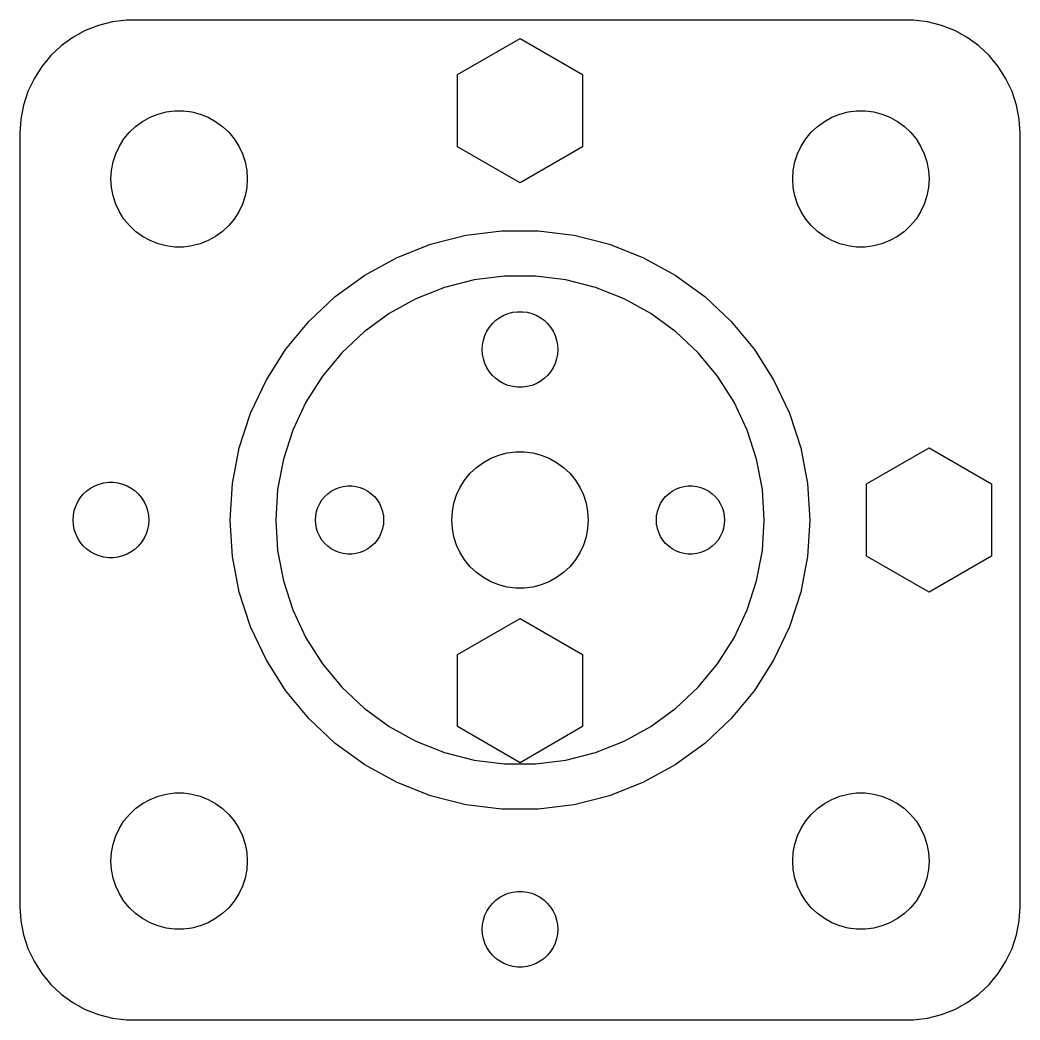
# Model space of a CAD drawing. Header units: metres. Extents: x -22 to 22, y -22 to 184.
# Drawn here: x -22 to 22, y 140.01 to 183.99 of the extents above; entities that cross this region are included whole.
import ezdxf

# ---------------------------------------------------------------- set-up
doc = ezdxf.new("R2010")
doc.units = ezdxf.units.M

msp = doc.modelspace()

# ---------------------------------------------------------------- linework, layer by layer
for p, q in [((-17.3139, 183.99), (-17.9369, 183.911)), ((17.3139, 183.99), (-17.3139, 183.99)), ((17.9369, 183.911), (17.3139, 183.99)), ((-19.1289, 183.524), (-19.6791, 183.222)), ((-18.5451, 183.755), (-19.1289, 183.524)), ((-17.9369, 183.911), (-18.5451, 183.755)), ((18.5451, 183.755), (17.9369, 183.911)), ((19.1289, 183.524), (18.5451, 183.755)), ((19.6791, 183.222), (19.1289, 183.524)), ((-19.6791, 183.222), (-20.1871, 182.853)), ((-2.74832, 181.587), (0, 183.173)), ((0, 183.173), (2.74832, 181.587)), ((20.1871, 182.853), (19.6791, 183.222)), ((-20.1871, 182.853), (-20.6448, 182.423)), ((20.6448, 182.423), (20.1871, 182.853)), ((-20.6448, 182.423), (-21.0451, 181.939)), ((21.0451, 181.939), (20.6448, 182.423)), ((-21.0451, 181.939), (-21.3815, 181.409)), ((21.3815, 181.409), (21.0451, 181.939)), ((-21.3815, 181.409), (-21.6489, 180.841)), ((-2.74832, 178.413), (-2.74832, 181.587)), ((2.74832, 181.587), (2.74832, 178.413)), ((21.6489, 180.841), (21.3815, 181.409)), ((-21.6489, 180.841), (-21.8429, 180.243)), ((21.8429, 180.243), (21.6489, 180.841)), ((-21.8429, 180.243), (-21.9606, 179.627)), ((-15.5621, 179.947), (-15.1884, 179.994)), ((-15.1884, 179.994), (-14.8116, 179.994)), ((-14.8116, 179.994), (-14.4379, 179.947)), ((14.4379, 179.947), (14.8116, 179.994)), ((14.8116, 179.994), (15.1884, 179.994)), ((15.1884, 179.994), (15.5621, 179.947)), ((21.9606, 179.627), (21.8429, 180.243)), ((-21.9606, 179.627), (-22, 179)), ((-16.9123, 179.312), (-16.6075, 179.533)), ((-16.6075, 179.533), (-16.2773, 179.714)), ((-16.2773, 179.714), (-15.927, 179.853)), ((-15.927, 179.853), (-15.5621, 179.947)), ((-14.4379, 179.947), (-14.0729, 179.853)), ((-14.0729, 179.853), (-13.7227, 179.714)), ((-13.7227, 179.714), (-13.3925, 179.533)), ((-13.3925, 179.533), (-13.0877, 179.312)), ((13.0877, 179.312), (13.3925, 179.533)), ((13.3925, 179.533), (13.7227, 179.714)), ((13.7227, 179.714), (14.0729, 179.853)), ((14.0729, 179.853), (14.4379, 179.947)), ((15.5621, 179.947), (15.927, 179.853)), ((15.927, 179.853), (16.2773, 179.714)), ((16.2773, 179.714), (16.6075, 179.533)), ((16.6075, 179.533), (16.9123, 179.312)), ((22, 179), (21.9606, 179.627)), ((-17.1869, 179.054), (-16.9123, 179.312)), ((-13.0877, 179.312), (-12.8131, 179.054)), ((12.8131, 179.054), (13.0877, 179.312)), ((16.9123, 179.312), (17.1869, 179.054)), ((-22, 179), (-22, 145)), ((-17.6289, 178.445), (-17.427, 178.763)), ((-17.427, 178.763), (-17.1869, 179.054)), ((-12.8131, 179.054), (-12.5729, 178.763)), ((-12.5729, 178.763), (-12.3711, 178.445)), ((12.3711, 178.445), (12.5729, 178.763)), ((12.5729, 178.763), (12.8131, 179.054)), ((17.1869, 179.054), (17.427, 178.763)), ((17.427, 178.763), (17.6289, 178.445)), ((22, 145), (22, 179)), ((-17.7893, 178.104), (-17.6289, 178.445)), ((-12.3711, 178.445), (-12.2107, 178.104)), ((0, 176.827), (-2.74832, 178.413)), ((2.74832, 178.413), (0, 176.827)), ((12.2107, 178.104), (12.3711, 178.445)), ((17.6289, 178.445), (17.7893, 178.104)), ((-17.9057, 177.746), (-17.7893, 178.104)), ((-12.2107, 178.104), (-12.0942, 177.746)), ((12.0942, 177.746), (12.2107, 178.104)), ((17.7893, 178.104), (17.9057, 177.746)), ((-18, 177), (-17.9763, 177.376)), ((-17.9763, 177.376), (-17.9057, 177.746)), ((-12.0942, 177.746), (-12.0237, 177.376)), ((-12.0237, 177.376), (-12, 177)), ((12, 177), (12.0237, 177.376)), ((12.0237, 177.376), (12.0942, 177.746)), ((17.9057, 177.746), (17.9763, 177.376)), ((17.9763, 177.376), (18, 177)), ((-17.9763, 176.624), (-18, 177)), ((-12, 177), (-12.0237, 176.624)), ((12.0237, 176.624), (12, 177)), ((18, 177), (17.9763, 176.624)), ((-17.9057, 176.254), (-17.9763, 176.624)), ((-12.0237, 176.624), (-12.0942, 176.254)), ((12.0942, 176.254), (12.0237, 176.624)), ((17.9763, 176.624), (17.9057, 176.254)), ((-17.7893, 175.896), (-17.9057, 176.254)), ((-12.0942, 176.254), (-12.2107, 175.896)), ((12.2107, 175.896), (12.0942, 176.254)), ((17.9057, 176.254), (17.7893, 175.896)), ((-17.6289, 175.555), (-17.7893, 175.896)), ((-12.2107, 175.896), (-12.3711, 175.555)), ((12.3711, 175.555), (12.2107, 175.896)), ((17.7893, 175.896), (17.6289, 175.555)), ((-17.427, 175.237), (-17.6289, 175.555)), ((-17.1869, 174.946), (-17.427, 175.237)), ((-12.5729, 175.237), (-12.8131, 174.946)), ((-12.3711, 175.555), (-12.5729, 175.237)), ((12.5729, 175.237), (12.3711, 175.555)), ((12.8131, 174.946), (12.5729, 175.237)), ((17.427, 175.237), (17.1869, 174.946)), ((17.6289, 175.555), (17.427, 175.237)), ((-16.9123, 174.688), (-17.1869, 174.946)), ((-16.6075, 174.467), (-16.9123, 174.688)), ((-13.0877, 174.688), (-13.3925, 174.467)), ((-12.8131, 174.946), (-13.0877, 174.688)), ((-2.3891, 174.524), (-0.800568, 174.725)), ((-0.800568, 174.725), (0.800568, 174.725)), ((0.800568, 174.725), (2.3891, 174.524)), ((13.0877, 174.688), (12.8131, 174.946)), ((13.3925, 174.467), (13.0877, 174.688)), ((16.9123, 174.688), (16.6075, 174.467)), ((17.1869, 174.946), (16.9123, 174.688)), ((-16.2773, 174.286), (-16.6075, 174.467)), ((-15.927, 174.147), (-16.2773, 174.286)), ((-13.7227, 174.286), (-14.0729, 174.147)), ((-13.3925, 174.467), (-13.7227, 174.286)), ((-3.93996, 174.126), (-2.3891, 174.524)), ((2.3891, 174.524), (3.93996, 174.126)), ((13.7227, 174.286), (13.3925, 174.467)), ((14.0729, 174.147), (13.7227, 174.286)), ((16.2773, 174.286), (15.927, 174.147)), ((16.6075, 174.467), (16.2773, 174.286)), ((-15.5621, 174.053), (-15.927, 174.147)), ((-15.1884, 174.006), (-15.5621, 174.053)), ((-14.8116, 174.006), (-15.1884, 174.006)), ((-14.4379, 174.053), (-14.8116, 174.006)), ((-14.0729, 174.147), (-14.4379, 174.053)), ((-5.42868, 173.537), (-3.93996, 174.126)), ((3.93996, 174.126), (5.42868, 173.537)), ((14.4379, 174.053), (14.0729, 174.147)), ((14.8116, 174.006), (14.4379, 174.053)), ((15.1884, 174.006), (14.8116, 174.006)), ((15.5621, 174.053), (15.1884, 174.006)), ((15.927, 174.147), (15.5621, 174.053)), ((-6.83179, 172.765), (-5.42868, 173.537)), ((5.42868, 173.537), (6.83179, 172.765)), ((-8.12715, 171.824), (-6.83179, 172.765)), ((-2.01434, 172.56), (-3.32193, 172.224)), ((-0.674988, 172.729), (-2.01434, 172.56)), ((0.674988, 172.729), (-0.674988, 172.729)), ((2.01434, 172.56), (0.674988, 172.729)), ((3.32193, 172.224), (2.01434, 172.56)), ((6.83179, 172.765), (8.12715, 171.824)), ((-3.32193, 172.224), (-4.57712, 171.727)), ((4.57712, 171.727), (3.32193, 172.224)), ((-9.29434, 170.728), (-8.12715, 171.824)), ((-4.57712, 171.727), (-5.76013, 171.077)), ((5.76013, 171.077), (4.57712, 171.727)), ((8.12715, 171.824), (9.29434, 170.728)), ((-0.31192, 171.135), (-0.104523, 171.161)), ((-0.104523, 171.161), (0.104523, 171.161)), ((0.104523, 171.161), (0.31192, 171.135)), ((-10.315, 169.494), (-9.29434, 170.728)), ((-5.76013, 171.077), (-6.85229, 170.283)), ((-1.21352, 170.64), (-1.06111, 170.783)), ((-1.06111, 170.783), (-0.891983, 170.906)), ((-0.891983, 170.906), (-0.708786, 171.006)), ((-0.708786, 171.006), (-0.51442, 171.083)), ((-0.51442, 171.083), (-0.31192, 171.135)), ((0.31192, 171.135), (0.51442, 171.083)), ((0.51442, 171.083), (0.708786, 171.006)), ((0.708786, 171.006), (0.891983, 170.906)), ((0.891983, 170.906), (1.06111, 170.783)), ((1.06111, 170.783), (1.21352, 170.64)), ((6.85229, 170.283), (5.76013, 171.077)), ((9.29434, 170.728), (10.315, 169.494)), ((-6.85229, 170.283), (-7.83641, 169.359)), ((-1.54779, 170.113), (-1.45879, 170.302)), ((-1.45879, 170.302), (-1.34677, 170.478)), ((-1.34677, 170.478), (-1.21352, 170.64)), ((1.21352, 170.64), (1.34677, 170.478)), ((1.34677, 170.478), (1.45879, 170.302)), ((1.45879, 170.302), (1.54779, 170.113)), ((7.83641, 169.359), (6.85229, 170.283)), ((-1.65157, 169.709), (-1.6124, 169.914)), ((-1.6124, 169.914), (-1.54779, 170.113)), ((1.54779, 170.113), (1.6124, 169.914)), ((1.6124, 169.914), (1.65157, 169.709)), ((-11.1729, 168.142), (-10.315, 169.494)), ((-1.6647, 169.5), (-1.65157, 169.709)), ((-1.65157, 169.291), (-1.6647, 169.5)), ((1.65157, 169.709), (1.6647, 169.5)), ((1.6647, 169.5), (1.65157, 169.291)), ((10.315, 169.494), (11.1729, 168.142)), ((-7.83641, 169.359), (-8.69693, 168.319)), ((-1.6124, 169.086), (-1.65157, 169.291)), ((-1.54779, 168.887), (-1.6124, 169.086)), ((1.6124, 169.086), (1.54779, 168.887)), ((1.65157, 169.291), (1.6124, 169.086)), ((8.69693, 168.319), (7.83641, 169.359)), ((-1.45879, 168.698), (-1.54779, 168.887)), ((-1.34677, 168.521), (-1.45879, 168.698)), ((-1.21352, 168.36), (-1.34677, 168.521)), ((1.34677, 168.521), (1.21352, 168.36)), ((1.45879, 168.698), (1.34677, 168.521)), ((1.54779, 168.887), (1.45879, 168.698)), ((-11.8546, 166.694), (-11.1729, 168.142)), ((-8.69693, 168.319), (-9.42029, 167.179)), ((-1.06111, 168.217), (-1.21352, 168.36)), ((-0.891983, 168.094), (-1.06111, 168.217)), ((-0.708786, 167.994), (-0.891983, 168.094)), ((0.891983, 168.094), (0.708786, 167.994)), ((1.06111, 168.217), (0.891983, 168.094)), ((1.21352, 168.36), (1.06111, 168.217)), ((9.42029, 167.179), (8.69693, 168.319)), ((11.1729, 168.142), (11.8546, 166.694)), ((-0.51442, 167.917), (-0.708786, 167.994)), ((-0.31192, 167.865), (-0.51442, 167.917)), ((-0.104523, 167.839), (-0.31192, 167.865)), ((0.104523, 167.839), (-0.104523, 167.839)), ((0.31192, 167.865), (0.104523, 167.839)), ((0.51442, 167.917), (0.31192, 167.865)), ((0.708786, 167.994), (0.51442, 167.917)), ((-9.42029, 167.179), (-9.99509, 165.957)), ((9.99509, 165.957), (9.42029, 167.179)), ((-12.3494, 165.171), (-11.8546, 166.694)), ((11.8546, 166.694), (12.3494, 165.171)), ((-9.99509, 165.957), (-10.4123, 164.673)), ((10.4123, 164.673), (9.99509, 165.957)), ((-12.6495, 163.598), (-12.3494, 165.171)), ((12.3494, 165.171), (12.6495, 163.598)), ((15.2517, 163.587), (18, 165.173)), ((18, 165.173), (20.7483, 163.587)), ((-10.4123, 164.673), (-10.6652, 163.347)), ((-1.60747, 164.533), (-1.27733, 164.714)), ((-1.27733, 164.714), (-0.927048, 164.853)), ((-0.927048, 164.853), (-0.562134, 164.947)), ((-0.562134, 164.947), (-0.18837, 164.994)), ((-0.18837, 164.994), (0.18837, 164.994)), ((0.18837, 164.994), (0.562134, 164.947)), ((0.562134, 164.947), (0.927048, 164.853)), ((0.927048, 164.853), (1.27733, 164.714)), ((1.27733, 164.714), (1.60747, 164.533)), ((10.6652, 163.347), (10.4123, 164.673)), ((-2.1869, 164.054), (-1.91226, 164.312)), ((-1.91226, 164.312), (-1.60747, 164.533)), ((1.60747, 164.533), (1.91226, 164.312)), ((1.91226, 164.312), (2.1869, 164.054)), ((-2.62891, 163.445), (-2.42705, 163.763)), ((-2.42705, 163.763), (-2.1869, 164.054)), ((2.1869, 164.054), (2.42705, 163.763)), ((2.42705, 163.763), (2.62891, 163.445)), ((-19.2135, 163.14), (-19.0611, 163.283)), ((-19.0611, 163.283), (-18.892, 163.406)), ((-18.892, 163.406), (-18.7088, 163.506)), ((-18.7088, 163.506), (-18.5144, 163.583)), ((-18.5144, 163.583), (-18.3119, 163.635)), ((-18.3119, 163.635), (-18.1045, 163.661)), ((-18.1045, 163.661), (-17.8955, 163.661)), ((-17.8955, 163.661), (-17.6881, 163.635)), ((-17.6881, 163.635), (-17.4856, 163.583)), ((-17.4856, 163.583), (-17.2912, 163.506)), ((-17.2912, 163.506), (-17.108, 163.406)), ((-17.108, 163.406), (-16.9389, 163.283)), ((-16.9389, 163.283), (-16.7865, 163.14)), ((-12.75, 162), (-12.6495, 163.598)), ((-10.6652, 163.347), (-10.75, 162)), ((-8.45613, 163.156), (-8.30373, 163.266)), ((-8.30373, 163.266), (-8.13866, 163.357)), ((-8.13866, 163.357), (-7.96352, 163.427)), ((-7.96352, 163.427), (-7.78107, 163.473)), ((-7.78107, 163.473), (-7.59418, 163.497)), ((-7.59418, 163.497), (-7.40581, 163.497)), ((-7.40581, 163.497), (-7.21892, 163.473)), ((-7.21892, 163.473), (-7.03647, 163.427)), ((-7.03647, 163.427), (-6.86133, 163.357)), ((-6.86133, 163.357), (-6.69626, 163.266)), ((-6.69626, 163.266), (-6.54385, 163.156)), ((-2.78932, 163.104), (-2.62891, 163.445)), ((2.62891, 163.445), (2.78932, 163.104)), ((6.54385, 163.156), (6.69626, 163.266)), ((6.69626, 163.266), (6.86133, 163.357)), ((6.86133, 163.357), (7.03647, 163.427)), ((7.03647, 163.427), (7.21892, 163.473)), ((7.21892, 163.473), (7.40581, 163.497)), ((7.40581, 163.497), (7.59418, 163.497)), ((7.59418, 163.497), (7.78107, 163.473)), ((7.78107, 163.473), (7.96352, 163.427)), ((7.96352, 163.427), (8.13866, 163.357)), ((8.13866, 163.357), (8.30373, 163.266)), ((8.30373, 163.266), (8.45613, 163.156)), ((10.75, 162), (10.6652, 163.347)), ((12.6495, 163.598), (12.75, 162)), ((15.2517, 160.413), (15.2517, 163.587)), ((20.7483, 163.587), (20.7483, 160.413)), ((-19.5478, 162.613), (-19.4588, 162.802)), ((-19.4588, 162.802), (-19.3468, 162.978)), ((-19.3468, 162.978), (-19.2135, 163.14)), ((-16.7865, 163.14), (-16.6532, 162.978)), ((-16.6532, 162.978), (-16.5412, 162.802)), ((-16.5412, 162.802), (-16.4522, 162.613)), ((-8.81445, 162.723), (-8.71352, 162.882)), ((-8.71352, 162.882), (-8.59344, 163.027)), ((-8.59344, 163.027), (-8.45613, 163.156)), ((-6.54385, 163.156), (-6.40654, 163.027)), ((-6.40654, 163.027), (-6.28647, 162.882)), ((-6.28647, 162.882), (-6.18553, 162.723)), ((-2.90575, 162.746), (-2.78932, 163.104)), ((2.78932, 163.104), (2.90575, 162.746)), ((6.18553, 162.723), (6.28647, 162.882)), ((6.28647, 162.882), (6.40654, 163.027)), ((6.40654, 163.027), (6.54385, 163.156)), ((8.45613, 163.156), (8.59344, 163.027)), ((8.59344, 163.027), (8.71352, 162.882)), ((8.71352, 162.882), (8.81445, 162.723)), ((-19.6516, 162.209), (-19.6124, 162.414)), ((-19.6124, 162.414), (-19.5478, 162.613)), ((-16.4522, 162.613), (-16.3876, 162.414)), ((-16.3876, 162.414), (-16.3484, 162.209)), ((-8.98816, 162.188), (-8.95287, 162.373)), ((-8.95287, 162.373), (-8.89465, 162.552)), ((-8.89465, 162.552), (-8.81445, 162.723)), ((-6.18553, 162.723), (-6.10533, 162.552)), ((-6.10533, 162.552), (-6.04712, 162.373)), ((-6.04712, 162.373), (-6.01183, 162.188)), ((-3, 162), (-2.97633, 162.376)), ((-2.97633, 162.376), (-2.90575, 162.746)), ((2.90575, 162.746), (2.97633, 162.376)), ((2.97633, 162.376), (3, 162)), ((6.01183, 162.188), (6.04712, 162.373)), ((6.04712, 162.373), (6.10533, 162.552)), ((6.10533, 162.552), (6.18553, 162.723)), ((8.81445, 162.723), (8.89465, 162.552)), ((8.89465, 162.552), (8.95287, 162.373)), ((8.95287, 162.373), (8.98816, 162.188)), ((-19.6647, 162), (-19.6516, 162.209)), ((-19.6516, 161.791), (-19.6647, 162)), ((-16.3484, 162.209), (-16.3353, 162)), ((-16.3353, 162), (-16.3484, 161.791)), ((-12.6495, 160.402), (-12.75, 162)), ((-10.75, 162), (-10.6652, 160.653)), ((-9, 162), (-8.98816, 162.188)), ((-8.98816, 161.812), (-9, 162)), ((-6.01183, 162.188), (-6, 162)), ((-6, 162), (-6.01183, 161.812)), ((-2.97633, 161.624), (-3, 162)), ((3, 162), (2.97633, 161.624)), ((6, 162), (6.01183, 162.188)), ((6.01183, 161.812), (6, 162)), ((8.98816, 162.188), (9, 162)), ((9, 162), (8.98816, 161.812)), ((10.6652, 160.653), (10.75, 162)), ((12.75, 162), (12.6495, 160.402)), ((-19.6124, 161.586), (-19.6516, 161.791)), ((-19.5478, 161.387), (-19.6124, 161.586)), ((-16.3876, 161.586), (-16.4522, 161.387)), ((-16.3484, 161.791), (-16.3876, 161.586)), ((-8.95287, 161.627), (-8.98816, 161.812)), ((-8.89465, 161.448), (-8.95287, 161.627)), ((-6.04712, 161.627), (-6.10533, 161.448)), ((-6.01183, 161.812), (-6.04712, 161.627)), ((-2.90575, 161.254), (-2.97633, 161.624)), ((2.97633, 161.624), (2.90575, 161.254)), ((6.04712, 161.627), (6.01183, 161.812)), ((6.10533, 161.448), (6.04712, 161.627)), ((8.95287, 161.627), (8.89465, 161.448)), ((8.98816, 161.812), (8.95287, 161.627)), ((-19.4588, 161.198), (-19.5478, 161.387)), ((-19.3468, 161.022), (-19.4588, 161.198)), ((-16.5412, 161.198), (-16.6532, 161.022)), ((-16.4522, 161.387), (-16.5412, 161.198)), ((-8.81445, 161.277), (-8.89465, 161.448)), ((-8.71352, 161.118), (-8.81445, 161.277)), ((-8.59344, 160.973), (-8.71352, 161.118)), ((-6.28647, 161.118), (-6.40654, 160.973)), ((-6.18553, 161.277), (-6.28647, 161.118)), ((-6.10533, 161.448), (-6.18553, 161.277)), ((-2.78932, 160.896), (-2.90575, 161.254)), ((2.90575, 161.254), (2.78932, 160.896)), ((6.18553, 161.277), (6.10533, 161.448)), ((6.28647, 161.118), (6.18553, 161.277)), ((6.40654, 160.973), (6.28647, 161.118)), ((8.71352, 161.118), (8.59344, 160.973)), ((8.81445, 161.277), (8.71352, 161.118)), ((8.89465, 161.448), (8.81445, 161.277)), ((-19.2135, 160.86), (-19.3468, 161.022)), ((-19.0611, 160.717), (-19.2135, 160.86)), ((-18.892, 160.594), (-19.0611, 160.717)), ((-16.9389, 160.717), (-17.108, 160.594)), ((-16.7865, 160.86), (-16.9389, 160.717)), ((-16.6532, 161.022), (-16.7865, 160.86)), ((-10.6652, 160.653), (-10.4123, 159.327)), ((-8.45613, 160.844), (-8.59344, 160.973)), ((-8.30373, 160.734), (-8.45613, 160.844)), ((-8.13866, 160.643), (-8.30373, 160.734)), ((-7.96352, 160.573), (-8.13866, 160.643)), ((-6.86133, 160.643), (-7.03647, 160.573)), ((-6.69626, 160.734), (-6.86133, 160.643)), ((-6.54385, 160.844), (-6.69626, 160.734)), ((-6.40654, 160.973), (-6.54385, 160.844)), ((-2.62891, 160.555), (-2.78932, 160.896)), ((2.78932, 160.896), (2.62891, 160.555)), ((6.54385, 160.844), (6.40654, 160.973)), ((6.69626, 160.734), (6.54385, 160.844)), ((6.86133, 160.643), (6.69626, 160.734)), ((7.03647, 160.573), (6.86133, 160.643)), ((8.13866, 160.643), (7.96352, 160.573)), ((8.30373, 160.734), (8.13866, 160.643)), ((8.45613, 160.844), (8.30373, 160.734)), ((8.59344, 160.973), (8.45613, 160.844)), ((10.4123, 159.327), (10.6652, 160.653)), ((-18.7088, 160.494), (-18.892, 160.594)), ((-18.5144, 160.417), (-18.7088, 160.494)), ((-18.3119, 160.365), (-18.5144, 160.417)), ((-18.1045, 160.339), (-18.3119, 160.365)), ((-17.8955, 160.339), (-18.1045, 160.339)), ((-17.6881, 160.365), (-17.8955, 160.339)), ((-17.4856, 160.417), (-17.6881, 160.365)), ((-17.2912, 160.494), (-17.4856, 160.417)), ((-17.108, 160.594), (-17.2912, 160.494)), ((-12.3494, 158.829), (-12.6495, 160.402)), ((-7.78107, 160.527), (-7.96352, 160.573)), ((-7.59418, 160.503), (-7.78107, 160.527)), ((-7.40581, 160.503), (-7.59418, 160.503)), ((-7.21892, 160.527), (-7.40581, 160.503)), ((-7.03647, 160.573), (-7.21892, 160.527)), ((-2.42705, 160.237), (-2.62891, 160.555)), ((-2.1869, 159.946), (-2.42705, 160.237)), ((2.42705, 160.237), (2.1869, 159.946)), ((2.62891, 160.555), (2.42705, 160.237)), ((7.21892, 160.527), (7.03647, 160.573)), ((7.40581, 160.503), (7.21892, 160.527)), ((7.59418, 160.503), (7.40581, 160.503)), ((7.78107, 160.527), (7.59418, 160.503)), ((7.96352, 160.573), (7.78107, 160.527)), ((12.6495, 160.402), (12.3494, 158.829)), ((18, 158.827), (15.2517, 160.413)), ((20.7483, 160.413), (18, 158.827)), ((-1.91226, 159.688), (-2.1869, 159.946)), ((2.1869, 159.946), (1.91226, 159.688)), ((-10.4123, 159.327), (-9.99509, 158.043)), ((-1.60747, 159.467), (-1.91226, 159.688)), ((-1.27733, 159.286), (-1.60747, 159.467)), ((-0.927048, 159.147), (-1.27733, 159.286)), ((1.27733, 159.286), (0.927048, 159.147)), ((1.60747, 159.467), (1.27733, 159.286)), ((1.91226, 159.688), (1.60747, 159.467)), ((9.99509, 158.043), (10.4123, 159.327)), ((-0.562134, 159.053), (-0.927048, 159.147)), ((-0.18837, 159.006), (-0.562134, 159.053)), ((0.18837, 159.006), (-0.18837, 159.006)), ((0.562134, 159.053), (0.18837, 159.006)), ((0.927048, 159.147), (0.562134, 159.053)), ((-11.8546, 157.306), (-12.3494, 158.829)), ((12.3494, 158.829), (11.8546, 157.306)), ((-9.99509, 158.043), (-9.42029, 156.821)), ((9.42029, 156.821), (9.99509, 158.043)), ((-2.74832, 156.087), (0, 157.673)), ((0, 157.673), (2.74832, 156.087)), ((-11.1729, 155.858), (-11.8546, 157.306)), ((11.8546, 157.306), (11.1729, 155.858)), ((-9.42029, 156.821), (-8.69693, 155.681)), ((8.69693, 155.681), (9.42029, 156.821)), ((-10.315, 154.506), (-11.1729, 155.858)), ((-2.74832, 152.913), (-2.74832, 156.087)), ((2.74832, 156.087), (2.74832, 152.913)), ((11.1729, 155.858), (10.315, 154.506)), ((-8.69693, 155.681), (-7.83641, 154.641)), ((7.83641, 154.641), (8.69693, 155.681)), ((-9.29434, 153.272), (-10.315, 154.506)), ((-7.83641, 154.641), (-6.85229, 153.717)), ((6.85229, 153.717), (7.83641, 154.641)), ((10.315, 154.506), (9.29434, 153.272)), ((-6.85229, 153.717), (-5.76013, 152.923)), ((5.76013, 152.923), (6.85229, 153.717)), ((-8.12715, 152.176), (-9.29434, 153.272)), ((9.29434, 153.272), (8.12715, 152.176)), ((-5.76013, 152.923), (-4.57712, 152.273)), ((0, 151.327), (-2.74832, 152.913)), ((2.74832, 152.913), (0, 151.327)), ((4.57712, 152.273), (5.76013, 152.923)), ((-4.57712, 152.273), (-3.32193, 151.776)), ((3.32193, 151.776), (4.57712, 152.273)), ((-6.83179, 151.235), (-8.12715, 152.176)), ((8.12715, 152.176), (6.83179, 151.235)), ((-3.32193, 151.776), (-2.01434, 151.44)), ((-2.01434, 151.44), (-0.674988, 151.271)), ((0.674988, 151.271), (2.01434, 151.44)), ((2.01434, 151.44), (3.32193, 151.776)), ((-5.42868, 150.463), (-6.83179, 151.235)), ((-0.674988, 151.271), (0.674988, 151.271)), ((6.83179, 151.235), (5.42868, 150.463)), ((-3.93996, 149.874), (-5.42868, 150.463)), ((5.42868, 150.463), (3.93996, 149.874)), ((-16.6075, 149.533), (-16.2773, 149.714)), ((-16.2773, 149.714), (-15.927, 149.853)), ((-15.927, 149.853), (-15.5621, 149.947)), ((-15.5621, 149.947), (-15.1884, 149.994)), ((-15.1884, 149.994), (-14.8116, 149.994)), ((-14.8116, 149.994), (-14.4379, 149.947)), ((-14.4379, 149.947), (-14.0729, 149.853)), ((-14.0729, 149.853), (-13.7227, 149.714)), ((-13.7227, 149.714), (-13.3925, 149.533)), ((-2.3891, 149.476), (-3.93996, 149.874)), ((3.93996, 149.874), (2.3891, 149.476)), ((13.3925, 149.533), (13.7227, 149.714)), ((13.7227, 149.714), (14.0729, 149.853)), ((14.0729, 149.853), (14.4379, 149.947)), ((14.4379, 149.947), (14.8116, 149.994)), ((14.8116, 149.994), (15.1884, 149.994)), ((15.1884, 149.994), (15.5621, 149.947)), ((15.5621, 149.947), (15.927, 149.853)), ((15.927, 149.853), (16.2773, 149.714)), ((16.2773, 149.714), (16.6075, 149.533)), ((-17.1869, 149.054), (-16.9123, 149.312)), ((-16.9123, 149.312), (-16.6075, 149.533)), ((-13.3925, 149.533), (-13.0877, 149.312)), ((-13.0877, 149.312), (-12.8131, 149.054)), ((-0.800568, 149.275), (-2.3891, 149.476)), ((0.800568, 149.275), (-0.800568, 149.275)), ((2.3891, 149.476), (0.800568, 149.275)), ((12.8131, 149.054), (13.0877, 149.312)), ((13.0877, 149.312), (13.3925, 149.533)), ((16.6075, 149.533), (16.9123, 149.312)), ((16.9123, 149.312), (17.1869, 149.054)), ((-17.6289, 148.445), (-17.427, 148.763)), ((-17.427, 148.763), (-17.1869, 149.054)), ((-12.8131, 149.054), (-12.5729, 148.763)), ((-12.5729, 148.763), (-12.3711, 148.445)), ((12.3711, 148.445), (12.5729, 148.763)), ((12.5729, 148.763), (12.8131, 149.054)), ((17.1869, 149.054), (17.427, 148.763)), ((17.427, 148.763), (17.6289, 148.445)), ((-17.7893, 148.104), (-17.6289, 148.445)), ((-12.3711, 148.445), (-12.2107, 148.104)), ((12.2107, 148.104), (12.3711, 148.445)), ((17.6289, 148.445), (17.7893, 148.104)), ((-17.9057, 147.746), (-17.7893, 148.104)), ((-12.2107, 148.104), (-12.0942, 147.746)), ((12.0942, 147.746), (12.2107, 148.104)), ((17.7893, 148.104), (17.9057, 147.746)), ((-17.9763, 147.376), (-17.9057, 147.746)), ((-12.0942, 147.746), (-12.0237, 147.376)), ((12.0237, 147.376), (12.0942, 147.746)), ((17.9057, 147.746), (17.9763, 147.376)), ((-18, 147), (-17.9763, 147.376)), ((-17.9763, 146.624), (-18, 147)), ((-12.0237, 147.376), (-12, 147)), ((-12, 147), (-12.0237, 146.624)), ((12, 147), (12.0237, 147.376)), ((12.0237, 146.624), (12, 147)), ((17.9763, 147.376), (18, 147)), ((18, 147), (17.9763, 146.624)), ((-17.9057, 146.254), (-17.9763, 146.624)), ((-12.0237, 146.624), (-12.0942, 146.254)), ((12.0942, 146.254), (12.0237, 146.624)), ((17.9763, 146.624), (17.9057, 146.254)), ((-17.7893, 145.896), (-17.9057, 146.254)), ((-12.0942, 146.254), (-12.2107, 145.896)), ((12.2107, 145.896), (12.0942, 146.254)), ((17.9057, 146.254), (17.7893, 145.896)), ((-17.6289, 145.555), (-17.7893, 145.896)), ((-12.2107, 145.896), (-12.3711, 145.555)), ((-0.31192, 145.635), (-0.104523, 145.661)), ((-0.104523, 145.661), (0.104523, 145.661)), ((0.104523, 145.661), (0.31192, 145.635)), ((12.3711, 145.555), (12.2107, 145.896)), ((17.7893, 145.896), (17.6289, 145.555)), ((-17.427, 145.237), (-17.6289, 145.555)), ((-17.1869, 144.946), (-17.427, 145.237)), ((-12.5729, 145.237), (-12.8131, 144.946)), ((-12.3711, 145.555), (-12.5729, 145.237)), ((-1.21352, 145.14), (-1.06111, 145.283)), ((-1.06111, 145.283), (-0.891983, 145.406)), ((-0.891983, 145.406), (-0.708786, 145.506)), ((-0.708786, 145.506), (-0.51442, 145.583)), ((-0.51442, 145.583), (-0.31192, 145.635)), ((0.31192, 145.635), (0.51442, 145.583)), ((0.51442, 145.583), (0.708786, 145.506)), ((0.708786, 145.506), (0.891983, 145.406)), ((0.891983, 145.406), (1.06111, 145.283)), ((1.06111, 145.283), (1.21352, 145.14)), ((12.5729, 145.237), (12.3711, 145.555)), ((12.8131, 144.946), (12.5729, 145.237)), ((17.427, 145.237), (17.1869, 144.946)), ((17.6289, 145.555), (17.427, 145.237)), ((-22, 145), (-21.9606, 144.373)), ((-16.9123, 144.688), (-17.1869, 144.946)), ((-12.8131, 144.946), (-13.0877, 144.688)), ((-1.54779, 144.613), (-1.45879, 144.802)), ((-1.45879, 144.802), (-1.34677, 144.979)), ((-1.34677, 144.979), (-1.21352, 145.14)), ((1.21352, 145.14), (1.34677, 144.979)), ((1.34677, 144.979), (1.45879, 144.802)), ((1.45879, 144.802), (1.54779, 144.613)), ((13.0877, 144.688), (12.8131, 144.946)), ((17.1869, 144.946), (16.9123, 144.688)), ((21.9606, 144.373), (22, 145)), ((-21.9606, 144.373), (-21.8429, 143.757)), ((-16.6075, 144.467), (-16.9123, 144.688)), ((-16.2773, 144.286), (-16.6075, 144.467)), ((-13.3925, 144.467), (-13.7227, 144.286)), ((-13.0877, 144.688), (-13.3925, 144.467)), ((-1.65157, 144.209), (-1.6124, 144.414)), ((-1.6124, 144.414), (-1.54779, 144.613)), ((1.54779, 144.613), (1.6124, 144.414)), ((1.6124, 144.414), (1.65157, 144.209)), ((13.3925, 144.467), (13.0877, 144.688)), ((13.7227, 144.286), (13.3925, 144.467)), ((16.6075, 144.467), (16.2773, 144.286)), ((16.9123, 144.688), (16.6075, 144.467)), ((21.8429, 143.757), (21.9606, 144.373)), ((-15.927, 144.147), (-16.2773, 144.286)), ((-15.5621, 144.053), (-15.927, 144.147)), ((-15.1884, 144.006), (-15.5621, 144.053)), ((-14.8116, 144.006), (-15.1884, 144.006)), ((-14.4379, 144.053), (-14.8116, 144.006)), ((-14.0729, 144.147), (-14.4379, 144.053)), ((-13.7227, 144.286), (-14.0729, 144.147)), ((-1.6647, 144), (-1.65157, 144.209)), ((-1.65157, 143.791), (-1.6647, 144)), ((1.65157, 144.209), (1.6647, 144)), ((1.6647, 144), (1.65157, 143.791)), ((14.0729, 144.147), (13.7227, 144.286)), ((14.4379, 144.053), (14.0729, 144.147)), ((14.8116, 144.006), (14.4379, 144.053)), ((15.1884, 144.006), (14.8116, 144.006)), ((15.5621, 144.053), (15.1884, 144.006)), ((15.927, 144.147), (15.5621, 144.053)), ((16.2773, 144.286), (15.927, 144.147)), ((-21.8429, 143.757), (-21.6489, 143.159)), ((-1.6124, 143.586), (-1.65157, 143.791)), ((-1.54779, 143.387), (-1.6124, 143.586)), ((1.6124, 143.586), (1.54779, 143.387)), ((1.65157, 143.791), (1.6124, 143.586)), ((21.6489, 143.159), (21.8429, 143.757)), ((-21.6489, 143.159), (-21.3815, 142.591)), ((-1.45879, 143.198), (-1.54779, 143.387)), ((-1.34677, 143.022), (-1.45879, 143.198)), ((-1.21352, 142.86), (-1.34677, 143.022)), ((1.34677, 143.022), (1.21352, 142.86)), ((1.45879, 143.198), (1.34677, 143.022)), ((1.54779, 143.387), (1.45879, 143.198)), ((21.3815, 142.591), (21.6489, 143.159)), ((-21.3815, 142.591), (-21.0451, 142.061)), ((-1.06111, 142.717), (-1.21352, 142.86)), ((-0.891983, 142.594), (-1.06111, 142.717)), ((-0.708786, 142.494), (-0.891983, 142.594)), ((0.891983, 142.594), (0.708786, 142.494)), ((1.06111, 142.717), (0.891983, 142.594)), ((1.21352, 142.86), (1.06111, 142.717)), ((21.0451, 142.061), (21.3815, 142.591)), ((-0.51442, 142.417), (-0.708786, 142.494)), ((-0.31192, 142.365), (-0.51442, 142.417)), ((-0.104523, 142.339), (-0.31192, 142.365)), ((0.104523, 142.339), (-0.104523, 142.339)), ((0.31192, 142.365), (0.104523, 142.339)), ((0.51442, 142.417), (0.31192, 142.365)), ((0.708786, 142.494), (0.51442, 142.417)), ((-21.0451, 142.061), (-20.6448, 141.577)), ((20.6448, 141.577), (21.0451, 142.061)), ((-20.6448, 141.577), (-20.1871, 141.147)), ((20.1871, 141.147), (20.6448, 141.577)), ((-20.1871, 141.147), (-19.6791, 140.778)), ((19.6791, 140.778), (20.1871, 141.147)), ((-19.6791, 140.778), (-19.1289, 140.476)), ((-19.1289, 140.476), (-18.5451, 140.245)), ((18.5451, 140.245), (19.1289, 140.476)), ((19.1289, 140.476), (19.6791, 140.778)), ((-18.5451, 140.245), (-17.9369, 140.089)), ((-17.9369, 140.089), (-17.3139, 140.01)), ((-17.3139, 140.01), (17.3139, 140.01)), ((17.3139, 140.01), (17.9369, 140.089)), ((17.9369, 140.089), (18.5451, 140.245))]:
    msp.add_line(p, q)

doc.saveas('drawing.dxf')
